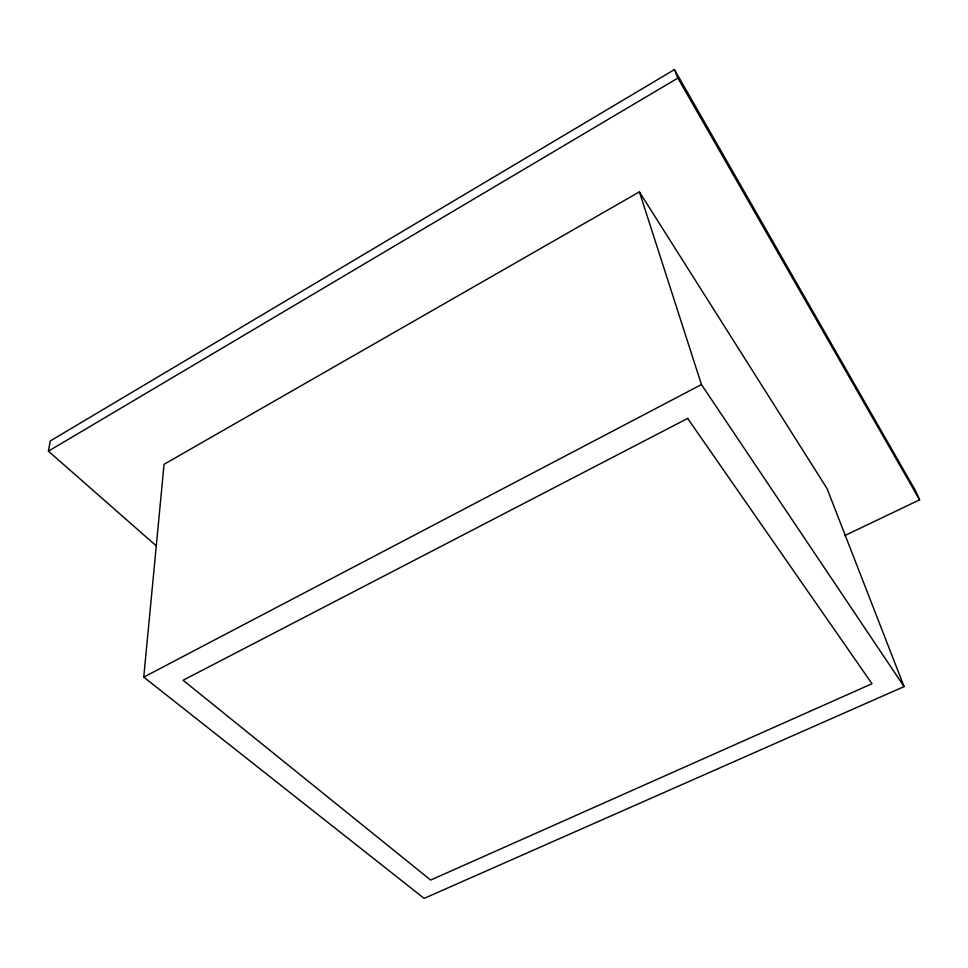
<?xml version="1.0" encoding="UTF-8"?>
<svg xmlns="http://www.w3.org/2000/svg" width="968" height="968" viewBox="0 0 968 968"><rect width="100%" height="100%" fill="white"/><g stroke="black" fill="none" stroke-linecap="round" stroke-linejoin="round"><path stroke-width="1.45" d="M143.748 677.116L164.064 464.289L639.412 191.882L826.999 488.489L904.076 686.59L424.153 898.401L143.748 677.116L701.449 384.562L639.412 191.882M156.284 545.879L48.4 451.161L50.275 440.948L674.454 69.599L915.305 490.352L919.6 499.827L844.725 535.619M48.4 451.161L677.854 78.093L674.454 69.599M701.449 384.562L904.076 686.59M677.854 78.093L919.6 499.827M687.667 418.43L183.085 680.25L430.675 880.069L872.011 683.735L687.667 418.43"/></g></svg>
